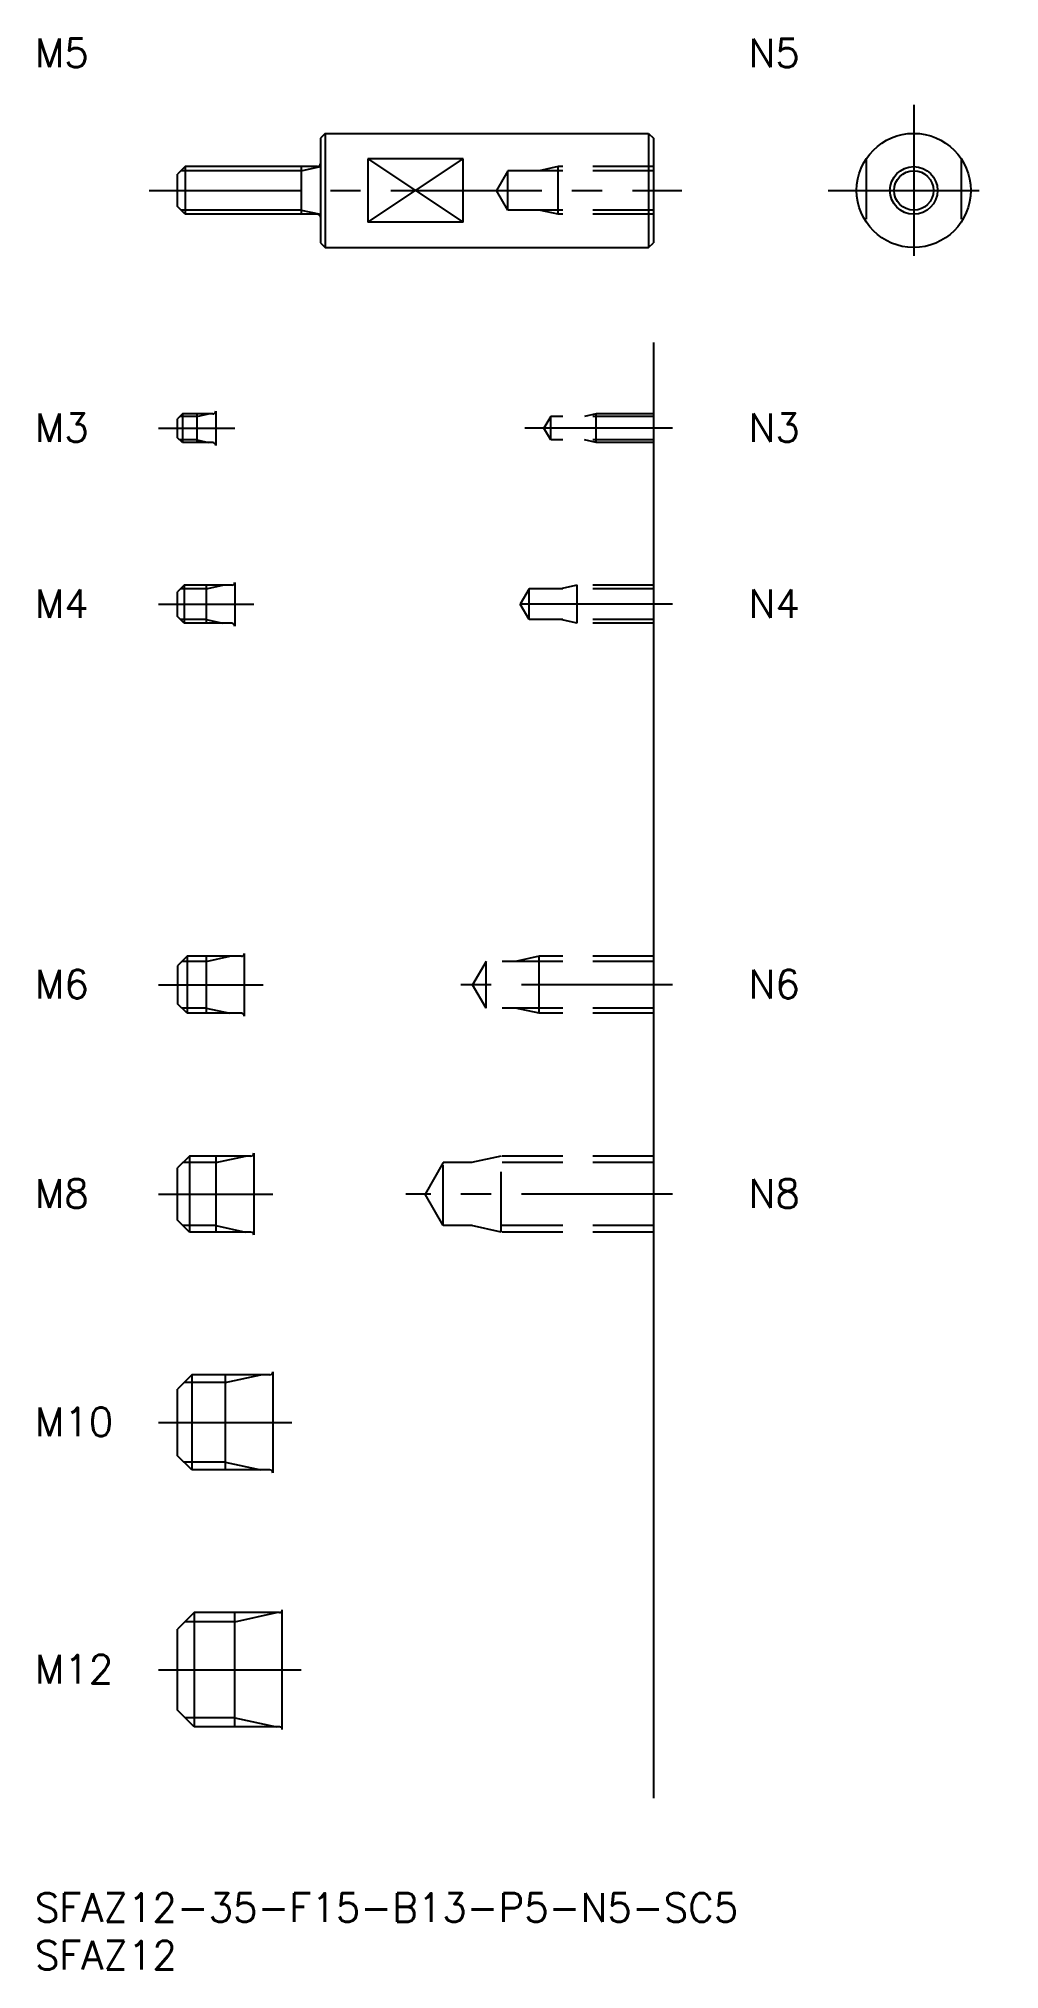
# Model space of a CAD drawing. Extents: x 0 to 101, y -8 to 195.
import ezdxf

# ---------------------------------------------------------------- set-up
doc = ezdxf.new("R2010")
doc.units = 0
doc.header["$LTSCALE"] = 0.5
doc.linetypes.add('CENTER', pattern=[50.8, 31.75, -6.35, 6.35, -6.35])
doc.linetypes.add('DASHED', pattern=[19.05, 12.7, -6.35])
for name, color, linetype in [('MSM_CENTER', 1, 'CENTER'), ('MSM_CONTINUOUS', 7, 'CONTINUOUS'), ('MSM_DASHED', 4, 'DASHED'), ('MSM_NARROW', 5, 'CONTINUOUS'), ('MSM_PART_NUMBER', 7, 'CONTINUOUS')]:
    doc.layers.add(name, color=color, linetype=linetype)
doc.styles.get("Standard").update_dxf_attribs({"font": 'txt.shx', "height": 1, "bigfont": 'bigfont.shx'})

# ---------------------------------------------------------------- blocks, each defined once
blk = doc.blocks.new('*U16')
at = {"layer": 'MSM_PART_NUMBER'}
blk.add_text('SFAZ12-35-F15-B13-P5-N5-SC5', height=3, dxfattribs=at).set_placement((0, -3))
blk = doc.blocks.new('*U17')
at = {"layer": 'MSM_PART_NUMBER'}
blk.add_text('SFAZ12', height=3, dxfattribs=at).set_placement((0, -8))
blk = doc.blocks.new('*U18')
at = {"layer": 'MSM_PART_NUMBER'}
blk.add_text('M12', height=3, dxfattribs=at).set_placement((0, 22.06))
blk = doc.blocks.new('*U19')
at = {"layer": 'MSM_PART_NUMBER'}
blk.add_text('M10', height=3, dxfattribs=at).set_placement((0, 48.06))
blk = doc.blocks.new('*U20')
at = {"layer": 'MSM_PART_NUMBER'}
blk.add_text('M8', height=3, dxfattribs=at).set_placement((0, 72.06))
blk = doc.blocks.new('*U21')
at = {"layer": 'MSM_PART_NUMBER'}
blk.add_text('M6', height=3, dxfattribs=at).set_placement((0, 94.06))
blk = doc.blocks.new('*U22')
at = {"layer": 'MSM_PART_NUMBER'}
blk.add_text('M5', height=3, dxfattribs=at).set_placement((0, 191.96))
blk = doc.blocks.new('*U23')
at = {"layer": 'MSM_PART_NUMBER'}
blk.add_text('M4', height=3, dxfattribs=at).set_placement((0, 134.06))
blk = doc.blocks.new('*U24')
at = {"layer": 'MSM_PART_NUMBER'}
blk.add_text('M3', height=3, dxfattribs=at).set_placement((0, 152.56))
blk = doc.blocks.new('*U25')
at = {"layer": 'MSM_PART_NUMBER'}
blk.add_text('N8', height=3, dxfattribs=at).set_placement((75, 72.06))
blk = doc.blocks.new('*U26')
at = {"layer": 'MSM_PART_NUMBER'}
blk.add_text('N6', height=3, dxfattribs=at).set_placement((75, 94.06))
blk = doc.blocks.new('*U27')
at = {"layer": 'MSM_PART_NUMBER'}
blk.add_text('N4', height=3, dxfattribs=at).set_placement((75, 134.06))
blk = doc.blocks.new('*U28')
at = {"layer": 'MSM_PART_NUMBER'}
blk.add_text('N3', height=3, dxfattribs=at).set_placement((75, 152.56))
blk = doc.blocks.new('*U29')
at = {"layer": 'MSM_PART_NUMBER'}
blk.add_text('N5', height=3, dxfattribs=at).set_placement((75, 191.94))

msp = doc.modelspace()

# ---------------------------------------------------------------- linework, layer by layer
at = {"layer": 'MSM_CENTER'}
for p, q in [((92.37, 188), (92.37, 170)), ((12, 179), (68, 179)), ((83.37, 179), (101.37, 179)), ((13, 154), (21, 154)), ((67, 154), (51.5, 154)), ((13, 135.5), (23, 135.5)), ((67, 135.5), (49, 135.5)), ((13, 95.5), (24, 95.5)), ((67, 95.5), (44, 95.5)), ((13, 73.5), (25, 73.5)), ((67, 73.5), (39, 73.5)), ((13, 49.5), (27, 49.5)), ((13, 23.5), (28, 23.5))]:
    msp.add_line(p, q, dxfattribs=at)
at = {"layer": 'MSM_CONTINUOUS'}
for p, q in [((30.5, 185), (30, 184.5)), ((30.5, 185), (64.5, 185)), ((30.5, 185), (30.5, 173)), ((64.5, 185), (64.5, 173)), ((64.5, 185), (65, 184.5)), ((30, 184.5), (30, 173.5)), ((65, 184.5), (65, 173.5)), ((15.8, 181.5), (15, 180.7)), ((15, 177.3), (15, 180.7)), ((29.7, 181.5), (15.8, 181.5)), ((15.8, 181.5), (15.8, 176.5)), ((28, 181.5), (28, 176.5)), ((45, 182.32), (35, 182.32)), ((35, 182.32), (35, 175.68)), ((45, 175.68), (45, 182.32)), ((15.8, 176.5), (15, 177.3)), ((29.7, 176.5), (15.8, 176.5)), ((45, 175.68), (35, 175.68)), ((30, 173.5), (30.5, 173)), ((30.5, 173), (64.5, 173)), ((64.5, 173), (65, 173.5)), ((65, 163), (65, 10)), ((15.5, 155.5), (15, 155)), ((15, 153), (15, 155)), ((18.7, 155.5), (15.5, 155.5)), ((15.5, 155.5), (15.5, 152.5)), ((17, 155.5), (17, 152.5)), ((19, 155.8), (19, 152.2)), ((15.5, 152.5), (15, 153)), ((18.7, 152.5), (15.5, 152.5)), ((15.7, 137.5), (15, 136.8)), ((15, 134.2), (15, 136.8)), ((20.7, 137.5), (15.7, 137.5)), ((15.7, 137.5), (15.7, 133.5)), ((18, 137.5), (18, 133.5)), ((21, 137.8), (21, 133.2)), ((15.7, 133.5), (15, 134.2)), ((20.7, 133.5), (15.7, 133.5)), ((16, 98.5), (15, 97.5)), ((15, 97.5), (15, 93.5)), ((21.7, 98.5), (16, 98.5)), ((16, 98.5), (16, 92.5)), ((18, 98.5), (18, 92.5)), ((22, 98.8), (22, 92.2)), ((16, 92.5), (15, 93.5)), ((21.7, 92.5), (16, 92.5)), ((16.25, 77.5), (15, 76.25)), ((22.7, 77.5), (16.25, 77.5)), ((16.25, 77.5), (16.25, 69.5)), ((19, 77.5), (19, 69.5)), ((23, 77.8), (23, 69.2)), ((15, 70.75), (15, 76.25)), ((16.25, 69.5), (15, 70.75)), ((22.7, 69.5), (16.25, 69.5)), ((25, 54.8), (25, 44.2)), ((16.5, 54.5), (15, 53)), ((15, 46), (15, 53)), ((24.7, 54.5), (16.5, 54.5)), ((16.5, 54.5), (16.5, 44.5)), ((20, 54.5), (20, 44.5)), ((16.5, 44.5), (15, 46)), ((24.7, 44.5), (16.5, 44.5)), ((16.75, 29.5), (15, 27.75)), ((25.7, 29.5), (16.75, 29.5)), ((16.75, 29.5), (16.75, 17.5)), ((21, 17.5), (21, 29.5)), ((26, 17.2), (26, 29.8)), ((15, 19.25), (15, 27.75)), ((16.75, 17.5), (15, 19.25)), ((25.7, 17.5), (16.75, 17.5))]:
    msp.add_line(p, q, dxfattribs=at)
for radius in [6, 2.5]:
    msp.add_circle((92.37, 179), radius, dxfattribs=at)
for centre, start, end in [((29.7, 181.8), 270, 0), ((29.7, 176.2), 0, 90), ((18.7, 155.8), 270, 0), ((18.7, 152.2), 0, 90), ((20.7, 137.8), 270, 0), ((20.7, 133.2), 0, 90), ((21.7, 98.8), 270, 0), ((21.7, 92.2), 0, 90), ((22.7, 77.8), 270, 0), ((22.7, 69.2), 0, 90), ((24.7, 54.8), 270, 0), ((24.7, 44.2), 0, 90), ((25.7, 29.8), 270, 0), ((25.7, 17.2), 0, 90)]:
    msp.add_arc(centre, 0.3, start, end, dxfattribs=at)
at = {"layer": 'MSM_DASHED'}
for p, q in [((49.69, 181.07), (48.5, 179)), ((65, 181.07), (49.69, 181.07)), ((49.69, 176.93), (49.69, 181.07)), ((55, 181.5), (53, 181.07)), ((65, 181.5), (55, 181.5)), ((55, 176.5), (55, 181.5)), ((87.37, 182.32), (87.37, 175.68)), ((97.37, 182.32), (97.37, 175.68)), ((49.69, 176.93), (48.5, 179)), ((65, 176.93), (49.69, 176.93)), ((55, 176.5), (53, 176.93)), ((65, 176.5), (55, 176.5)), ((54.21, 155.23), (53.5, 154)), ((65, 155.23), (54.21, 155.23)), ((54.21, 152.77), (54.21, 155.23)), ((59, 155.5), (57.75, 155.23)), ((65, 155.5), (59, 155.5)), ((59, 152.5), (59, 155.5)), ((54.21, 152.77), (53.5, 154)), ((65, 152.77), (54.21, 152.77)), ((59, 152.5), (57.75, 152.77)), ((65, 152.5), (59, 152.5)), ((51.94, 137.12), (51, 135.5)), ((65, 137.12), (51.94, 137.12)), ((51.94, 133.88), (51.94, 137.12)), ((57, 137.5), (55.25, 137.12)), ((65, 137.5), (57, 137.5)), ((57, 133.5), (57, 137.5)), ((51.94, 133.88), (51, 135.5)), ((65, 133.88), (51.94, 133.88)), ((57, 133.5), (55.25, 133.88)), ((65, 133.5), (57, 133.5)), ((47.42, 97.96), (46, 95.5)), ((65, 97.96), (47.42, 97.96)), ((47.42, 93.04), (47.42, 97.96)), ((53, 98.5), (50.5, 97.96)), ((65, 98.5), (53, 98.5)), ((53, 92.5), (53, 98.5)), ((47.42, 93.04), (46, 95.5)), ((65, 93.04), (47.42, 93.04)), ((53, 92.5), (50.5, 93.04)), ((65, 92.5), (53, 92.5)), ((49, 77.5), (45.87, 76.82)), ((49, 69.5), (49, 77.5)), ((65, 77.5), (49, 77.5)), ((42.92, 76.82), (41, 73.5)), ((42.92, 70.18), (42.92, 76.82)), ((65, 76.82), (42.92, 76.82)), ((42.92, 70.18), (41, 73.5)), ((65, 70.18), (42.92, 70.18)), ((49, 69.5), (45.87, 70.18)), ((65, 69.5), (49, 69.5))]:
    msp.add_line(p, q, dxfattribs=at)
at = {"layer": 'MSM_NARROW'}
for p, q in [((28, 181.07), (15.37, 181.07)), ((28, 181.07), (30, 181.5)), ((35, 182.32), (45, 175.68)), ((35, 175.68), (45, 182.32)), ((28, 176.93), (15.37, 176.93)), ((28, 176.93), (30, 176.5)), ((17, 155.23), (15.23, 155.23)), ((17, 155.23), (18.25, 155.5)), ((17, 152.77), (15.23, 152.77)), ((17, 152.77), (18.25, 152.5)), ((18, 137.12), (15.32, 137.12)), ((18, 137.12), (19.75, 137.5)), ((18, 133.88), (15.32, 133.88)), ((18, 133.88), (19.75, 133.5)), ((18, 97.96), (15.46, 97.96)), ((18, 97.96), (20.5, 98.5)), ((18, 93.04), (15.46, 93.04)), ((18, 93.04), (20.5, 92.5)), ((19, 76.82), (22.12, 77.5)), ((19, 76.82), (15.57, 76.82)), ((19, 70.18), (15.57, 70.18)), ((19, 70.18), (22.12, 69.5)), ((20, 53.69), (15.69, 53.69)), ((20, 53.69), (23.75, 54.5)), ((20, 45.31), (15.69, 45.31)), ((20, 45.31), (23.75, 44.5)), ((21, 28.55), (15.8, 28.55)), ((21, 28.55), (25.38, 29.5)), ((21, 18.45), (15.8, 18.45)), ((21, 18.45), (25.38, 17.5))]:
    msp.add_line(p, q, dxfattribs=at)
msp.add_circle((92.37, 179), 2.07, dxfattribs=at)

# ---------------------------------------------------------------- block references
at = {"layer": 'MSM_CONTINUOUS'}
for name in ['*U22', '*U29', '*U24', '*U28', '*U23', '*U27', '*U21', '*U26', '*U20', '*U25', '*U19', '*U18', '*U16', '*U17']:
    msp.add_blockref(name, (0, 0), dxfattribs=at)

doc.saveas('drawing.dxf')
